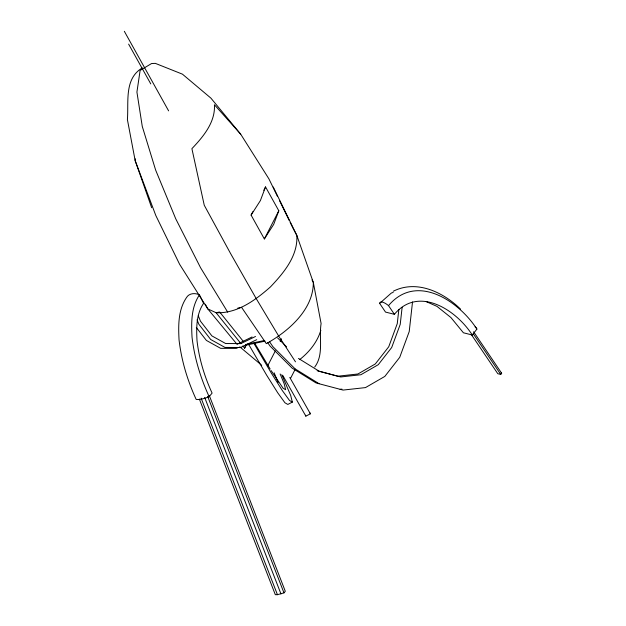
<?xml version="1.0" encoding="UTF-8"?>
<svg xmlns="http://www.w3.org/2000/svg" width="626" height="626" viewBox="0 0 626 626"><rect width="100%" height="100%" fill="white"/><g stroke="black" fill="none" stroke-linecap="round" stroke-linejoin="round"><path stroke-width="0.94" d="M135.247 158.801L135.177 160.679L151.672 207.715M314.729 367.016C324.041 354.715 318.79 337.821 321.099 323.517L313.321 282.436L296.826 235.392L273.233 186.994M398.856 309.393L397.267 323.626L388.738 346.757L375.326 363.941L357.939 373.988L337.774 376.218L317.139 370.733M402.127 307.288L400.225 324.37L391.696 347.5L378.284 364.684L360.897 374.731L340.732 376.962L319.158 371.226L298.469 358.424M412.526 301.928L409.216 331.584L399.732 357.313L384.818 376.422L365.482 387.596L343.056 390.076L316.099 382.955L292.17 368.151L269.939 345.928L267.764 342.712M244.641 348.212L245.768 344.449L246.214 345.137L244.641 348.212L242.818 345.951M265.534 186.916L260.4 200.563L251.089 215.101L264.36 238.952L273.679 224.421L278.813 210.774L265.534 186.916L263.781 190.327M320.833 330.317C317.327 342.125 309.228 352.102 299.651 359.621M199.475 294.83C191.071 307.241 191.266 322.734 192.033 337.117C194.404 357.782 200.469 377.807 209.147 396.673A14.625 4.687 -23.2 0 1 196.173 399.427C187.487 380.553 181.423 360.529 179.052 339.863C178.285 325.489 178.089 309.987 186.493 297.577A11.784 9.171 33.8 0 1 199.475 294.83L203.567 303.352C196.157 314.291 196.337 327.946 197.01 340.614C199.099 358.831 204.444 376.476 212.097 393.105L209.147 396.673M251.089 215.101L252.834 211.69M264.36 238.952L278.813 210.774M267.396 366.374L275.346 350.873M280.205 341.405L281.528 338.822M290.464 378.511L295.292 369.105M425.923 301.489L436.995 306.388L450.947 317.57L463.412 332.782L472.286 335.012L476.895 329.112A14.555 7.606 -41.4 0 0 475.087 326.889M471.355 334.589L497.795 373.699L500.753 374.442L501.669 373.26L473.608 331.764M199.35 399.075L275.323 594.7L277.443 594.684L283.977 592.869L285.292 591.265L209.327 395.64M472.286 335.012C456.542 310.199 418.559 285.151 394.403 314.315L385.522 312.084L379.646 303.391L391.391 293.007L393.175 292.42M379.646 303.391A10.517 3.662 44 0 1 388.519 305.621C416.29 272.521 458.725 300.871 476.895 329.112M142.29 67.929C124.05 78.751 128.792 101.709 127.399 119.589L135.177 160.679L155.804 215.5L179.615 264.297L207.793 308.915L236.964 344.222M281.778 374.684L290.675 395.382L292.342 402.111L287.811 404.443L284.947 402.784L277.756 392.846L266.723 375.31L248.295 343.776M282.858 375.537L305.848 416.141L310.386 413.817L310.011 412.91M237.387 344.089L252.059 336.96M255.525 336.467L240.846 343.596L225.673 343.541L211.893 335.896L200.453 321.169L198.278 315.739M238.029 347.571L236.338 348.392L220.634 348.338L206.377 340.419L196.314 327.468M256.738 339.668L240.666 347.477L224.961 347.422L210.704 339.503L198.865 324.268L197.065 319.784M205.312 304.244L207.793 308.915L216.087 312.718C237.16 313.712 255.283 300.245 270.346 287.013C283.648 272.999 298.078 255.94 296.826 235.392L292.694 227.606M393.222 291.27C416.697 279.345 443.365 292.248 460.533 309.119M218.92 312.116L216.087 312.718L240.994 343.682M237.786 308.125L241.558 307.327L266.308 343.627C288.273 331.49 313.501 309.62 313.321 282.436L312.006 279.947M246.714 344.245L264.61 340.458M246.214 345.137L265.033 341.154M340.098 389.333L341.96 389.122M292.342 402.111L289.486 400.452L282.295 390.514L271.254 372.986L253.78 343.134M319.057 383.699L295.128 368.894L272.897 346.671L269.642 341.851M239.781 346.82L261.691 365.271M277.654 337.938L286.614 346.89M277.388 196.235L268.883 178.809L240.705 134.199L214.428 104.753C215.485 122.234 203.215 136.742 191.9 148.667L204.256 205.242L230.564 253.514L256.245 298.657L278.805 336.248L295.495 361.82M240.705 134.199L210.907 98.133L182.424 74.15L155.342 63.367L151.562 63.539L140.122 70.409L136.922 92.077L142.266 126.413L155.639 170.069L175.726 218.764L200.563 267.725L227.723 312.171M501.238 372.736L501.669 373.26M219.648 311.975L243.342 341.428M473.233 333.736L500.753 374.442M388.519 305.621L394.403 314.315M270.158 369.027L254.469 342.813M271.144 370.6L283.069 388.206L285.644 389.701L284.149 383.644L280.135 373.98M289.791 377.439L310.386 413.817M124.331 31.3L168.613 110.865M128.627 44.117L150.772 83.9M279.509 200.594L289.29 220.634M290.143 222.379L292.272 226.737M305.472 415.241L305.848 416.141M274.141 372.799L278.155 382.463M207.644 396.328L283.977 592.869M204.647 397.4L280.972 593.941M201.118 398.152L277.443 594.684"/></g></svg>
